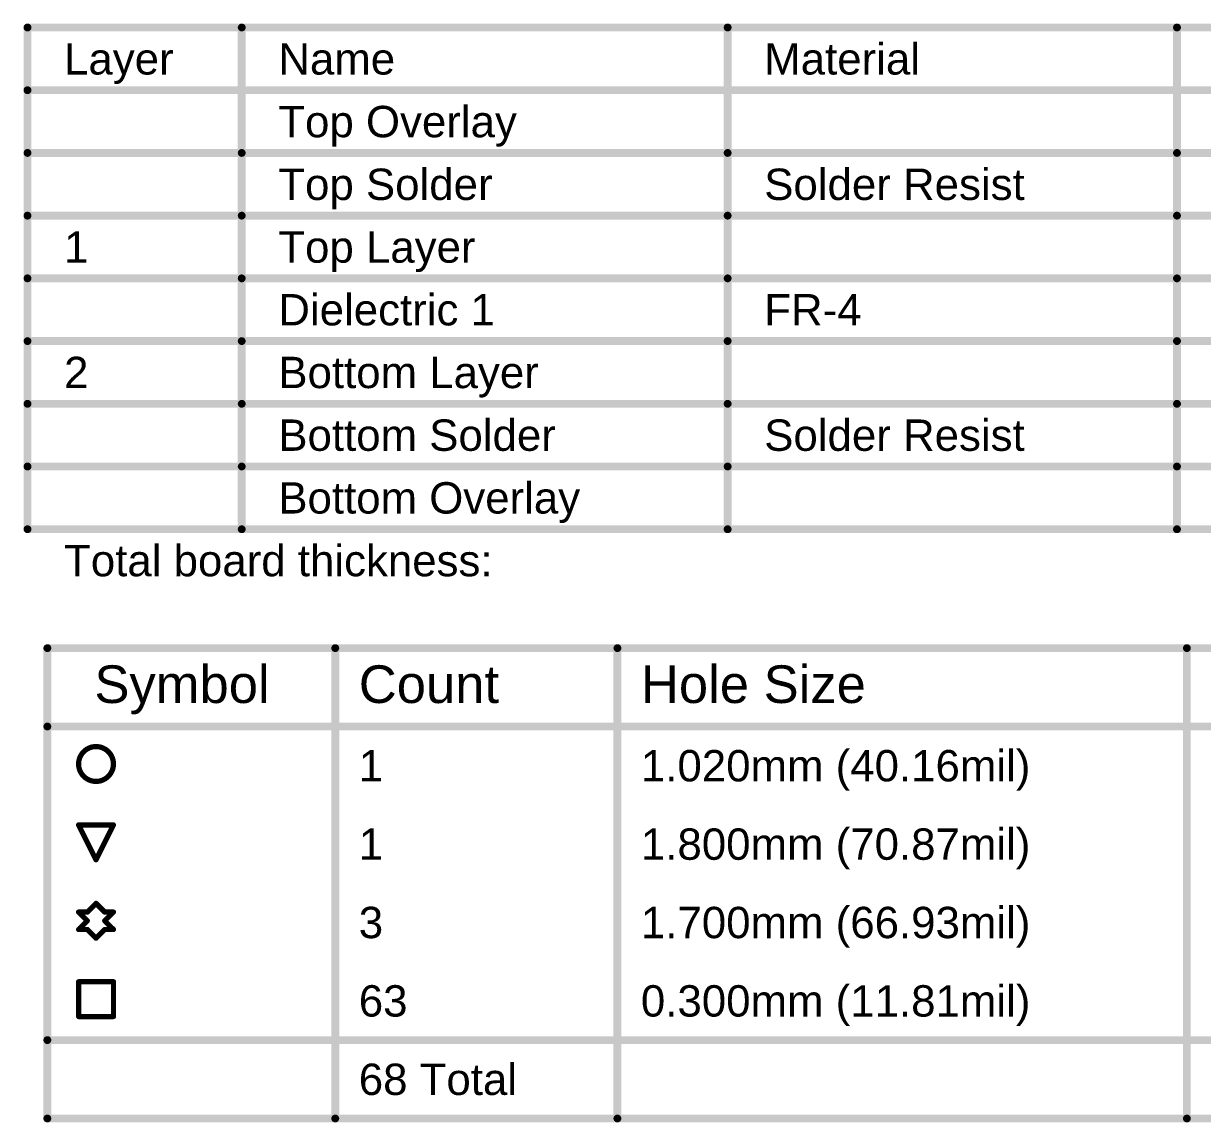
# Model space of a CAD drawing. Header units: inches. Extents: x 0 to 412, y -3 to 50.
# Drawn here: x 88.1 to 145.4, y -3.5 to 49.9 of the extents above; entities that cross this region are included whole.
import ezdxf

# ---------------------------------------------------------------- set-up
doc = ezdxf.new("R2010")
doc.units = ezdxf.units.IN
doc.layers.add('Drill Drawing', color=1, linetype='Continuous')
doc.layers.add('Fabrication_Layer', color=56, linetype='Continuous')
doc.styles.add('Arial', font='', dxfattribs={"height": 0.2})
doc.styles.get('Arial').set_extended_font_data('Arial')

msp = doc.modelspace()

# ---------------------------------------------------------------- linework, layer by layer
at = {"layer": 'Drill Drawing'}
for points in [[(89.218, 19.571, 0.381, 0.381, 0), (411.657, 19.571, 0.381, 0.381, 0)], [(89.218, -3.289, 0.381, 0.381, 0), (89.218, 19.571, 0.381, 0.381, 0)], [(103.21, -3.289, 0.381, 0.381, 0), (103.21, 19.571, 0.381, 0.381, 0)], [(116.922, -3.289, 0.381, 0.381, 0), (116.922, 19.571, 0.381, 0.381, 0)], [(144.6, -3.289, 0.381, 0.381, 0), (144.6, 19.571, 0.381, 0.381, 0)], [(89.218, 15.761, 0.381, 0.381, 0), (411.657, 15.761, 0.381, 0.381, 0)], [(90.736, 10.977, 0.254, 0.254, 0), (92.43, 10.977, 0.254, 0.254, 0)], [(90.736, 10.977, 0.254, 0.254, 0), (91.583, 9.284, 0.254, 0.254, 0)], [(91.583, 9.284, 0.254, 0.254, 0), (92.43, 10.977, 0.254, 0.254, 0)], [(91.16, 6.744, 0.254, 0.254, 0), (91.583, 7.167, 0.254, 0.254, 0)], [(91.583, 7.167, 0.254, 0.254, 0), (92.006, 6.744, 0.254, 0.254, 0)], [(90.736, 6.744, 0.254, 0.254, 0), (91.16, 6.32, 0.254, 0.254, 0)], [(90.736, 6.744, 0.254, 0.254, 0), (91.16, 6.744, 0.254, 0.254, 0)], [(90.736, 5.897, 0.254, 0.254, 0), (91.16, 6.32, 0.254, 0.254, 0)], [(92.006, 6.744, 0.254, 0.254, 0), (92.43, 6.744, 0.254, 0.254, 0)], [(92.006, 6.32, 0.254, 0.254, 0), (92.43, 6.744, 0.254, 0.254, 0)], [(92.006, 6.32, 0.254, 0.254, 0), (92.43, 5.897, 0.254, 0.254, 0)], [(90.736, 5.897, 0.254, 0.254, 0), (91.16, 5.897, 0.254, 0.254, 0)], [(91.16, 5.897, 0.254, 0.254, 0), (91.583, 5.474, 0.254, 0.254, 0)], [(91.583, 5.474, 0.254, 0.254, 0), (92.006, 5.897, 0.254, 0.254, 0)], [(92.006, 5.897, 0.254, 0.254, 0), (92.43, 5.897, 0.254, 0.254, 0)], [(90.736, 3.357, 0.254, 0.254, 0), (92.43, 3.357, 0.254, 0.254, 0)], [(90.736, 1.664, 0.254, 0.254, 0), (90.736, 3.357, 0.254, 0.254, 0)], [(92.43, 1.664, 0.254, 0.254, 0), (92.43, 3.357, 0.254, 0.254, 0)], [(90.736, 1.664, 0.254, 0.254, 0), (92.43, 1.664, 0.254, 0.254, 0)], [(89.218, 0.521, 0.381, 0.381, 0), (411.657, 0.521, 0.381, 0.381, 0)], [(89.218, -3.289, 0.381, 0.381, 0), (411.657, -3.289, 0.381, 0.381, 0)]]:
    msp.add_lwpolyline(points, format="xyseb", dxfattribs=at)
for points in [[(89.122, 19.571, 0.191, 0.191, 1), (89.313, 19.571, 0.191, 0.191, 1)], [(89.122, 19.571, 0.191, 0.191, 1), (89.313, 19.571, 0.191, 0.191, 1)], [(103.114, 19.571, 0.191, 0.191, 1), (103.305, 19.571, 0.191, 0.191, 1)], [(116.827, 19.571, 0.191, 0.191, 1), (117.017, 19.571, 0.191, 0.191, 1)], [(144.505, 19.571, 0.191, 0.191, 1), (144.695, 19.571, 0.191, 0.191, 1)], [(89.122, 15.761, 0.191, 0.191, 1), (89.313, 15.761, 0.191, 0.191, 1)], [(92.43, 13.94, 0.254, 0.254, 1), (90.736, 13.94, 0.254, 0.254, 1)], [(90.673, 13.94, 0.127, 0.127, 1), (90.8, 13.94, 0.127, 0.127, 1)], [(92.366, 13.94, 0.127, 0.127, 1), (92.493, 13.94, 0.127, 0.127, 1)], [(90.673, 10.977, 0.127, 0.127, 1), (90.8, 10.977, 0.127, 0.127, 1)], [(90.673, 10.977, 0.127, 0.127, 1), (90.8, 10.977, 0.127, 0.127, 1)], [(92.366, 10.977, 0.127, 0.127, 1), (92.493, 10.977, 0.127, 0.127, 1)], [(92.366, 10.977, 0.127, 0.127, 1), (92.493, 10.977, 0.127, 0.127, 1)], [(91.519, 9.284, 0.127, 0.127, 1), (91.646, 9.284, 0.127, 0.127, 1)], [(91.519, 9.284, 0.127, 0.127, 1), (91.646, 9.284, 0.127, 0.127, 1)], [(91.519, 7.167, 0.127, 0.127, 1), (91.646, 7.167, 0.127, 0.127, 1)], [(91.519, 7.167, 0.127, 0.127, 1), (91.646, 7.167, 0.127, 0.127, 1)], [(90.673, 6.744, 0.127, 0.127, 1), (90.8, 6.744, 0.127, 0.127, 1)], [(90.673, 6.744, 0.127, 0.127, 1), (90.8, 6.744, 0.127, 0.127, 1)], [(91.096, 6.744, 0.127, 0.127, 1), (91.223, 6.744, 0.127, 0.127, 1)], [(91.096, 6.744, 0.127, 0.127, 1), (91.223, 6.744, 0.127, 0.127, 1)], [(91.096, 6.32, 0.127, 0.127, 1), (91.223, 6.32, 0.127, 0.127, 1)], [(91.096, 6.32, 0.127, 0.127, 1), (91.223, 6.32, 0.127, 0.127, 1)], [(91.943, 6.744, 0.127, 0.127, 1), (92.07, 6.744, 0.127, 0.127, 1)], [(91.943, 6.744, 0.127, 0.127, 1), (92.07, 6.744, 0.127, 0.127, 1)], [(91.943, 6.32, 0.127, 0.127, 1), (92.07, 6.32, 0.127, 0.127, 1)], [(91.943, 6.32, 0.127, 0.127, 1), (92.07, 6.32, 0.127, 0.127, 1)], [(92.366, 6.744, 0.127, 0.127, 1), (92.493, 6.744, 0.127, 0.127, 1)], [(92.366, 6.744, 0.127, 0.127, 1), (92.493, 6.744, 0.127, 0.127, 1)], [(90.673, 5.897, 0.127, 0.127, 1), (90.8, 5.897, 0.127, 0.127, 1)], [(90.673, 5.897, 0.127, 0.127, 1), (90.8, 5.897, 0.127, 0.127, 1)], [(91.096, 5.897, 0.127, 0.127, 1), (91.223, 5.897, 0.127, 0.127, 1)], [(91.096, 5.897, 0.127, 0.127, 1), (91.223, 5.897, 0.127, 0.127, 1)], [(91.943, 5.897, 0.127, 0.127, 1), (92.07, 5.897, 0.127, 0.127, 1)], [(91.943, 5.897, 0.127, 0.127, 1), (92.07, 5.897, 0.127, 0.127, 1)], [(92.366, 5.897, 0.127, 0.127, 1), (92.493, 5.897, 0.127, 0.127, 1)], [(92.366, 5.897, 0.127, 0.127, 1), (92.493, 5.897, 0.127, 0.127, 1)], [(91.519, 5.474, 0.127, 0.127, 1), (91.646, 5.474, 0.127, 0.127, 1)], [(91.519, 5.474, 0.127, 0.127, 1), (91.646, 5.474, 0.127, 0.127, 1)], [(90.673, 3.357, 0.127, 0.127, 1), (90.8, 3.357, 0.127, 0.127, 1)], [(90.673, 3.357, 0.127, 0.127, 1), (90.8, 3.357, 0.127, 0.127, 1)], [(92.366, 3.357, 0.127, 0.127, 1), (92.493, 3.357, 0.127, 0.127, 1)], [(92.366, 3.357, 0.127, 0.127, 1), (92.493, 3.357, 0.127, 0.127, 1)], [(90.673, 1.664, 0.127, 0.127, 1), (90.8, 1.664, 0.127, 0.127, 1)], [(90.673, 1.664, 0.127, 0.127, 1), (90.8, 1.664, 0.127, 0.127, 1)], [(92.366, 1.664, 0.127, 0.127, 1), (92.493, 1.664, 0.127, 0.127, 1)], [(92.366, 1.664, 0.127, 0.127, 1), (92.493, 1.664, 0.127, 0.127, 1)], [(89.122, 0.521, 0.191, 0.191, 1), (89.313, 0.521, 0.191, 0.191, 1)], [(89.122, -3.289, 0.191, 0.191, 1), (89.313, -3.289, 0.191, 0.191, 1)], [(89.122, -3.289, 0.191, 0.191, 1), (89.313, -3.289, 0.191, 0.191, 1)], [(103.114, -3.289, 0.191, 0.191, 1), (103.305, -3.289, 0.191, 0.191, 1)], [(116.827, -3.289, 0.191, 0.191, 1), (117.017, -3.289, 0.191, 0.191, 1)], [(144.505, -3.289, 0.191, 0.191, 1), (144.695, -3.289, 0.191, 0.191, 1)]]:
    msp.add_lwpolyline(points, format="xyseb", close=True, dxfattribs=at)
at = {"layer": 'Fabrication_Layer'}
for points in [[(88.252, 49.733, 0.381, 0.381, 0), (203.538, 49.733, 0.381, 0.381, 0)], [(88.252, 25.349, 0.381, 0.381, 0), (88.252, 49.733, 0.381, 0.381, 0)], [(98.664, 25.349, 0.381, 0.381, 0), (98.664, 49.733, 0.381, 0.381, 0)], [(122.28, 25.349, 0.381, 0.381, 0), (122.28, 49.733, 0.381, 0.381, 0)], [(144.118, 25.349, 0.381, 0.381, 0), (144.118, 49.733, 0.381, 0.381, 0)], [(88.252, 46.685, 0.381, 0.381, 0), (203.538, 46.685, 0.381, 0.381, 0)], [(88.252, 43.637, 0.381, 0.381, 0), (98.664, 43.637, 0.381, 0.381, 0)], [(98.664, 43.637, 0.381, 0.381, 0), (122.28, 43.637, 0.381, 0.381, 0)], [(122.28, 43.637, 0.381, 0.381, 0), (144.118, 43.637, 0.381, 0.381, 0)], [(144.118, 43.637, 0.381, 0.381, 0), (160.623, 43.637, 0.381, 0.381, 0)], [(88.252, 40.589, 0.381, 0.381, 0), (98.664, 40.589, 0.381, 0.381, 0)], [(98.664, 40.589, 0.381, 0.381, 0), (122.28, 40.589, 0.381, 0.381, 0)], [(122.28, 40.589, 0.381, 0.381, 0), (144.118, 40.589, 0.381, 0.381, 0)], [(144.118, 40.589, 0.381, 0.381, 0), (160.623, 40.589, 0.381, 0.381, 0)], [(88.252, 37.541, 0.381, 0.381, 0), (98.664, 37.541, 0.381, 0.381, 0)], [(98.664, 37.541, 0.381, 0.381, 0), (122.28, 37.541, 0.381, 0.381, 0)], [(122.28, 37.541, 0.381, 0.381, 0), (144.118, 37.541, 0.381, 0.381, 0)], [(144.118, 37.541, 0.381, 0.381, 0), (160.623, 37.541, 0.381, 0.381, 0)], [(88.252, 34.493, 0.381, 0.381, 0), (98.664, 34.493, 0.381, 0.381, 0)], [(98.664, 34.493, 0.381, 0.381, 0), (122.28, 34.493, 0.381, 0.381, 0)], [(122.28, 34.493, 0.381, 0.381, 0), (144.118, 34.493, 0.381, 0.381, 0)], [(144.118, 34.493, 0.381, 0.381, 0), (160.623, 34.493, 0.381, 0.381, 0)], [(88.252, 31.445, 0.381, 0.381, 0), (98.664, 31.445, 0.381, 0.381, 0)], [(98.664, 31.445, 0.381, 0.381, 0), (122.28, 31.445, 0.381, 0.381, 0)], [(122.28, 31.445, 0.381, 0.381, 0), (144.118, 31.445, 0.381, 0.381, 0)], [(144.118, 31.445, 0.381, 0.381, 0), (160.623, 31.445, 0.381, 0.381, 0)], [(88.252, 28.397, 0.381, 0.381, 0), (98.664, 28.397, 0.381, 0.381, 0)], [(98.664, 28.397, 0.381, 0.381, 0), (122.28, 28.397, 0.381, 0.381, 0)], [(122.28, 28.397, 0.381, 0.381, 0), (144.118, 28.397, 0.381, 0.381, 0)], [(144.118, 28.397, 0.381, 0.381, 0), (160.623, 28.397, 0.381, 0.381, 0)], [(88.252, 25.349, 0.381, 0.381, 0), (98.664, 25.349, 0.381, 0.381, 0)], [(98.664, 25.349, 0.381, 0.381, 0), (122.28, 25.349, 0.381, 0.381, 0)], [(122.28, 25.349, 0.381, 0.381, 0), (144.118, 25.349, 0.381, 0.381, 0)], [(144.118, 25.349, 0.381, 0.381, 0), (160.623, 25.349, 0.381, 0.381, 0)]]:
    msp.add_lwpolyline(points, format="xyseb", dxfattribs=at)
for points in [[(88.157, 49.733, 0.191, 0.191, 1), (88.348, 49.733, 0.191, 0.191, 1)], [(88.157, 49.733, 0.191, 0.191, 1), (88.348, 49.733, 0.191, 0.191, 1)], [(98.569, 49.733, 0.191, 0.191, 1), (98.759, 49.733, 0.191, 0.191, 1)], [(122.184, 49.733, 0.191, 0.191, 1), (122.375, 49.733, 0.191, 0.191, 1)], [(144.022, 49.733, 0.191, 0.191, 1), (144.213, 49.733, 0.191, 0.191, 1)], [(88.157, 46.685, 0.191, 0.191, 1), (88.348, 46.685, 0.191, 0.191, 1)], [(88.157, 43.637, 0.191, 0.191, 1), (88.348, 43.637, 0.191, 0.191, 1)], [(98.569, 43.637, 0.191, 0.191, 1), (98.759, 43.637, 0.191, 0.191, 1)], [(98.569, 43.637, 0.191, 0.191, 1), (98.759, 43.637, 0.191, 0.191, 1)], [(122.184, 43.637, 0.191, 0.191, 1), (122.375, 43.637, 0.191, 0.191, 1)], [(122.184, 43.637, 0.191, 0.191, 1), (122.375, 43.637, 0.191, 0.191, 1)], [(144.022, 43.637, 0.191, 0.191, 1), (144.213, 43.637, 0.191, 0.191, 1)], [(144.022, 43.637, 0.191, 0.191, 1), (144.213, 43.637, 0.191, 0.191, 1)], [(88.157, 40.589, 0.191, 0.191, 1), (88.348, 40.589, 0.191, 0.191, 1)], [(98.569, 40.589, 0.191, 0.191, 1), (98.759, 40.589, 0.191, 0.191, 1)], [(98.569, 40.589, 0.191, 0.191, 1), (98.759, 40.589, 0.191, 0.191, 1)], [(122.184, 40.589, 0.191, 0.191, 1), (122.375, 40.589, 0.191, 0.191, 1)], [(122.184, 40.589, 0.191, 0.191, 1), (122.375, 40.589, 0.191, 0.191, 1)], [(144.022, 40.589, 0.191, 0.191, 1), (144.213, 40.589, 0.191, 0.191, 1)], [(144.022, 40.589, 0.191, 0.191, 1), (144.213, 40.589, 0.191, 0.191, 1)], [(88.157, 37.541, 0.191, 0.191, 1), (88.348, 37.541, 0.191, 0.191, 1)], [(98.569, 37.541, 0.191, 0.191, 1), (98.759, 37.541, 0.191, 0.191, 1)], [(98.569, 37.541, 0.191, 0.191, 1), (98.759, 37.541, 0.191, 0.191, 1)], [(122.184, 37.541, 0.191, 0.191, 1), (122.375, 37.541, 0.191, 0.191, 1)], [(122.184, 37.541, 0.191, 0.191, 1), (122.375, 37.541, 0.191, 0.191, 1)], [(144.022, 37.541, 0.191, 0.191, 1), (144.213, 37.541, 0.191, 0.191, 1)], [(144.022, 37.541, 0.191, 0.191, 1), (144.213, 37.541, 0.191, 0.191, 1)], [(88.157, 34.493, 0.191, 0.191, 1), (88.348, 34.493, 0.191, 0.191, 1)], [(98.569, 34.493, 0.191, 0.191, 1), (98.759, 34.493, 0.191, 0.191, 1)], [(98.569, 34.493, 0.191, 0.191, 1), (98.759, 34.493, 0.191, 0.191, 1)], [(122.184, 34.493, 0.191, 0.191, 1), (122.375, 34.493, 0.191, 0.191, 1)], [(122.184, 34.493, 0.191, 0.191, 1), (122.375, 34.493, 0.191, 0.191, 1)], [(144.022, 34.493, 0.191, 0.191, 1), (144.213, 34.493, 0.191, 0.191, 1)], [(144.022, 34.493, 0.191, 0.191, 1), (144.213, 34.493, 0.191, 0.191, 1)], [(88.157, 31.445, 0.191, 0.191, 1), (88.348, 31.445, 0.191, 0.191, 1)], [(98.569, 31.445, 0.191, 0.191, 1), (98.759, 31.445, 0.191, 0.191, 1)], [(98.569, 31.445, 0.191, 0.191, 1), (98.759, 31.445, 0.191, 0.191, 1)], [(122.184, 31.445, 0.191, 0.191, 1), (122.375, 31.445, 0.191, 0.191, 1)], [(122.184, 31.445, 0.191, 0.191, 1), (122.375, 31.445, 0.191, 0.191, 1)], [(144.022, 31.445, 0.191, 0.191, 1), (144.213, 31.445, 0.191, 0.191, 1)], [(144.022, 31.445, 0.191, 0.191, 1), (144.213, 31.445, 0.191, 0.191, 1)], [(88.157, 28.397, 0.191, 0.191, 1), (88.348, 28.397, 0.191, 0.191, 1)], [(98.569, 28.397, 0.191, 0.191, 1), (98.759, 28.397, 0.191, 0.191, 1)], [(98.569, 28.397, 0.191, 0.191, 1), (98.759, 28.397, 0.191, 0.191, 1)], [(122.184, 28.397, 0.191, 0.191, 1), (122.375, 28.397, 0.191, 0.191, 1)], [(122.184, 28.397, 0.191, 0.191, 1), (122.375, 28.397, 0.191, 0.191, 1)], [(144.022, 28.397, 0.191, 0.191, 1), (144.213, 28.397, 0.191, 0.191, 1)], [(144.022, 28.397, 0.191, 0.191, 1), (144.213, 28.397, 0.191, 0.191, 1)], [(88.157, 25.349, 0.191, 0.191, 1), (88.348, 25.349, 0.191, 0.191, 1)], [(88.157, 25.349, 0.191, 0.191, 1), (88.348, 25.349, 0.191, 0.191, 1)], [(98.569, 25.349, 0.191, 0.191, 1), (98.759, 25.349, 0.191, 0.191, 1)], [(98.569, 25.349, 0.191, 0.191, 1), (98.759, 25.349, 0.191, 0.191, 1)], [(98.569, 25.349, 0.191, 0.191, 1), (98.759, 25.349, 0.191, 0.191, 1)], [(122.184, 25.349, 0.191, 0.191, 1), (122.375, 25.349, 0.191, 0.191, 1)], [(122.184, 25.349, 0.191, 0.191, 1), (122.375, 25.349, 0.191, 0.191, 1)], [(122.184, 25.349, 0.191, 0.191, 1), (122.375, 25.349, 0.191, 0.191, 1)], [(144.022, 25.349, 0.191, 0.191, 1), (144.213, 25.349, 0.191, 0.191, 1)], [(144.022, 25.349, 0.191, 0.191, 1), (144.213, 25.349, 0.191, 0.191, 1)], [(144.022, 25.349, 0.191, 0.191, 1), (144.213, 25.349, 0.191, 0.191, 1)]]:
    msp.add_lwpolyline(points, format="xyseb", close=True, dxfattribs=at)

# ---------------------------------------------------------------- texts
at = {"layer": 'Drill Drawing', "style": 'Arial'}
for s, height, p in [('Symbol', 1.8288, (91.504, 16.904)), ('Count', 1.8288, (104.353, 16.904)), ('Hole Size', 1.8288, (118.065, 16.904)), ('1', 1.524, (104.353, 13.094)), ('1.020mm (40.16mil)', 1.524, (118.065, 13.094)), ('1.800mm (70.87mil)', 1.524, (118.065, 9.284)), ('1', 1.524, (104.353, 9.284)), ('3', 1.524, (104.353, 5.474)), ('1.700mm (66.93mil)', 1.524, (118.065, 5.474)), ('63', 1.524, (104.353, 1.664)), ('0.300mm (11.81mil)', 1.524, (118.065, 1.664)), ('68 Total', 1.524, (104.353, -2.146))]:
    msp.add_text(s, height=height, dxfattribs=at).set_placement(p)
at = {"layer": 'Fabrication_Layer', "style": 'Arial'}
for s, p in [('Layer', (90.03, 47.447)), ('Name', (100.442, 47.447)), ('Material', (124.058, 47.447)), ('Top Overlay', (100.442, 44.399)), ('Top Solder', (100.442, 41.351)), ('Solder Resist', (124.058, 41.351)), ('1', (90.03, 38.303)), ('Top Layer', (100.442, 38.303)), ('Dielectric 1', (100.442, 35.255)), ('FR-4', (124.058, 35.255)), ('2', (90.03, 32.207)), ('Bottom Layer', (100.442, 32.207)), ('Bottom Solder', (100.442, 29.159)), ('Solder Resist', (124.058, 29.159)), ('Bottom Overlay', (100.442, 26.111)), ('Total board thickness:', (90.03, 23.063))]:
    msp.add_text(s, height=1.524, dxfattribs=at).set_placement(p)

doc.saveas('drawing.dxf')
